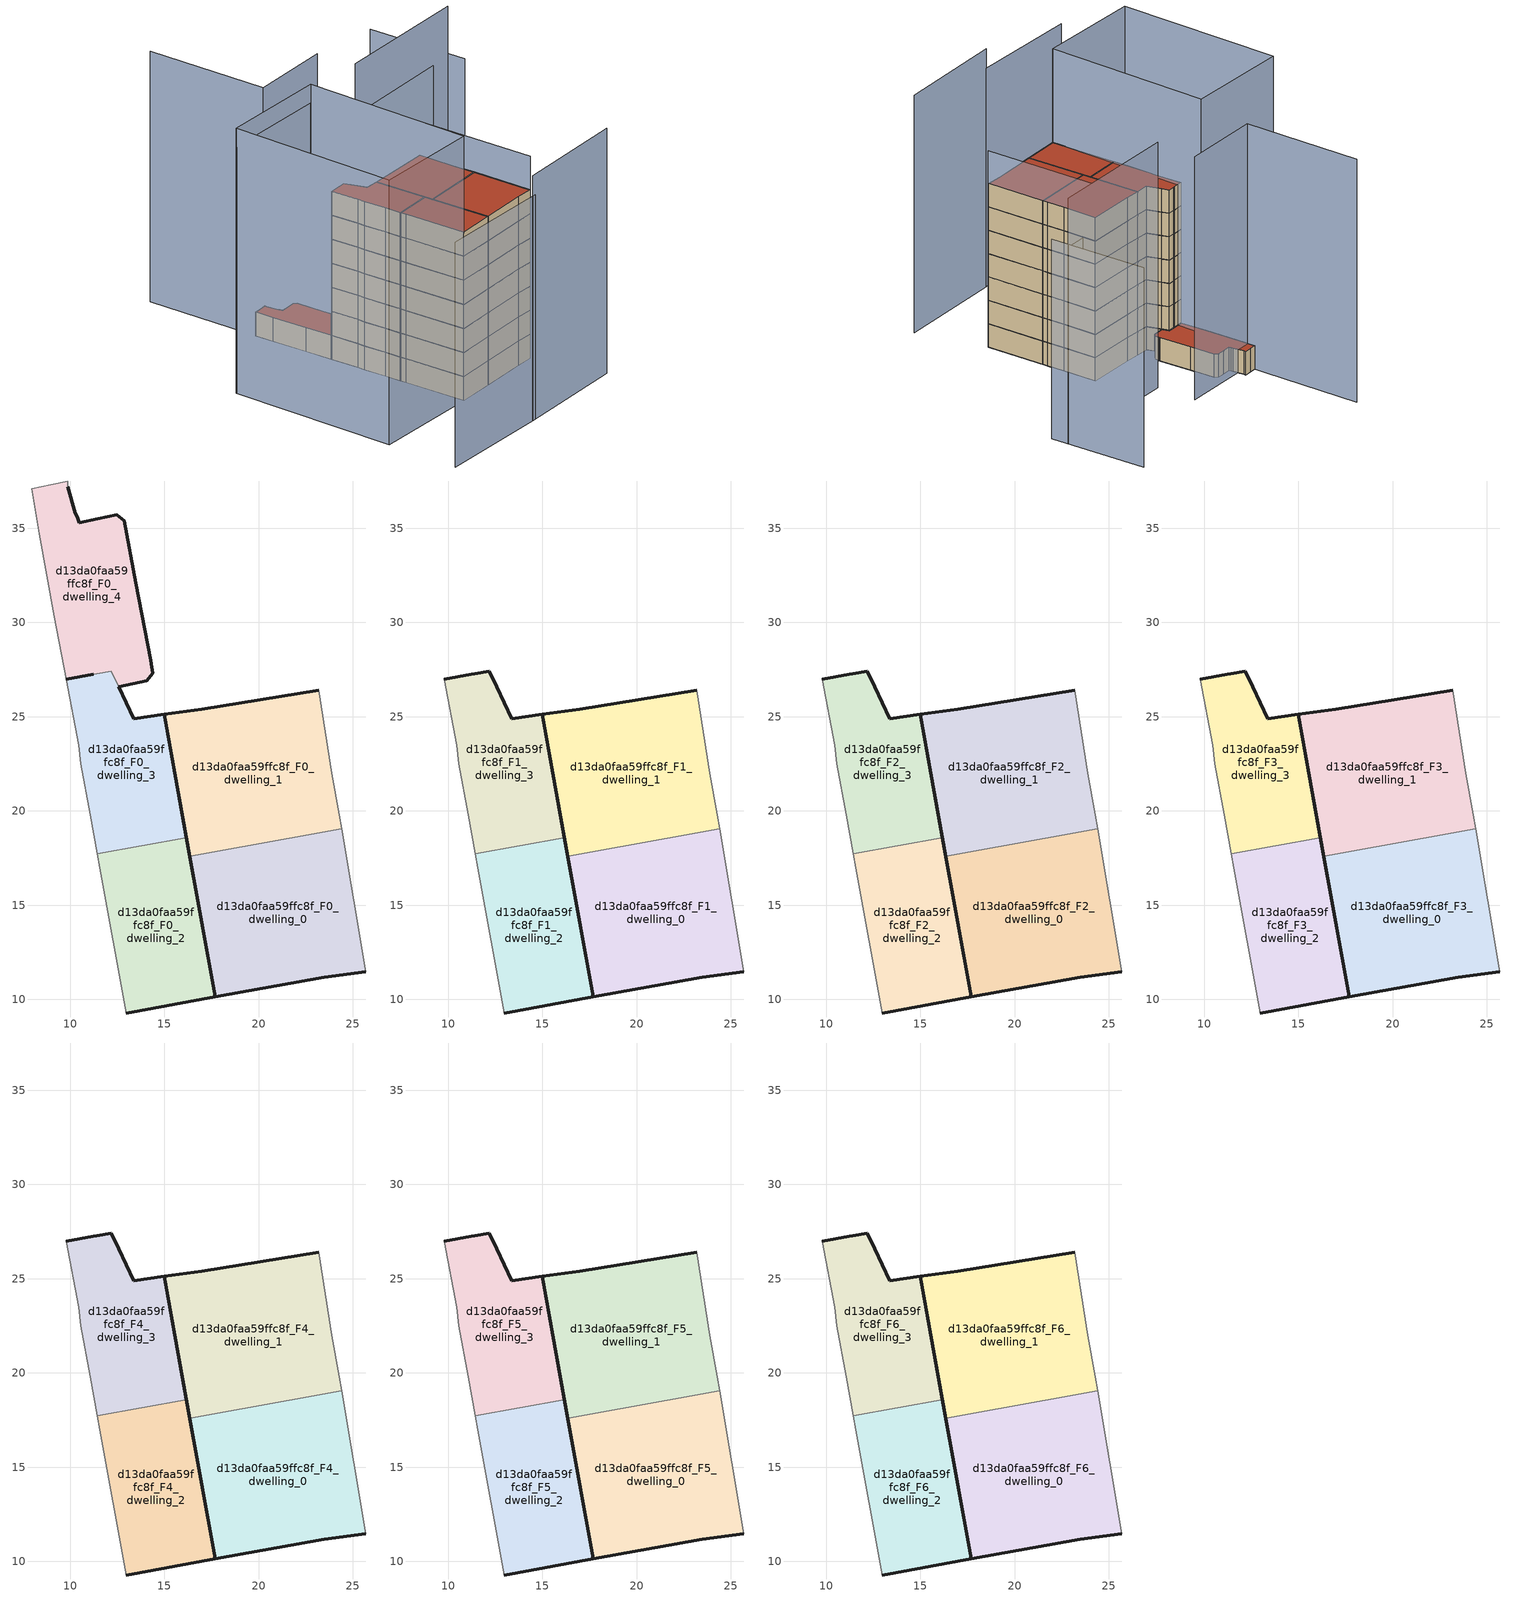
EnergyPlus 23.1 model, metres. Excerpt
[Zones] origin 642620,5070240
d13da0faa59ffc8f_F0_dwelling_0
 floor ground (EU_floor_Construction): 25.68,11.48 24.41,19.05 16.35,17.6 17.69,10.13 23.48,11.18 z0
 wall outside (EU_wall_Construction): 25.68,11.48 23.48,11.18 17.69,10.13 16.35,17.6 z0:3
 wall adiabatic (EU_wall_Construction): 24.41,19.05 25.68,11.48 z0:3
 wall to d13da0faa59ffc8f_F0_dwelling_1 (EU_wall_Construction): 16.35,17.6 24.41,19.05 z0:3
d13da0faa59ffc8f_F0_dwelling_1
 floor ground (EU_floor_Construction): 24.41,19.05 24.28,19.79 23.88,21.99 23.18,26.39 16.98,25.39 14.99,25.12 16.35,17.6 z0
 wall outside (EU_wall_Construction): 16.35,17.6 14.99,25.12 16.98,25.39 23.18,26.39 z0:3
 wall adiabatic (EU_wall_Construction): 23.18,26.39 23.88,21.99 24.28,19.79 24.41,19.05 z0:3
d13da0faa59ffc8f_F0_dwelling_2
 floor ground (EU_floor_Construction): 17.69,10.13 16.17,18.58 11.44,17.73 11.57,16.99 12.97,9.28 z0
 wall outside (EU_wall_Construction): 16.17,18.58 17.69,10.13 12.97,9.28 z0:3
 wall adiabatic (EU_wall_Construction): 12.97,9.28 11.57,16.99 11.44,17.73 z0:3
 wall to d13da0faa59ffc8f_F0_dwelling_3 (EU_wall_Construction): 11.44,17.73 16.17,18.58 z0:3
d13da0faa59ffc8f_F0_dwelling_3
 floor ground (EU_floor_Construction): 16.17,18.58 14.99,25.12 13.38,24.89 12.58,26.59 12.57,26.59 12.19,27.42 11.41,27.28 11.23,27.25 11.22,27.25 9.81,26.99 10.47,23.49 10.57,22.49 11.07,19.79 11.44,17.73 z0
 wall outside (EU_wall_Construction): 12.57,26.59 12.58,26.59 13.38,24.89 14.99,25.12 16.17,18.58 / 9.81,26.99 11.22,27.25 11.23,27.25 z0:3
 wall adiabatic (EU_wall_Construction): 11.44,17.73 11.07,19.79 10.57,22.49 10.47,23.49 9.81,26.99 z0:3
 wall to d13da0faa59ffc8f_F0_dwelling_4 (EU_wall_Construction): 11.23,27.25 11.41,27.28 12.19,27.42 12.57,26.59 z0:3
d13da0faa59ffc8f_F0_dwelling_4
 floor ground (EU_floor_Construction): 14.08,26.89 14.38,27.29 14.3,27.8 14.28,27.99 13.48,32.1 12.88,35.4 12.48,35.7 11.48,35.5 10.48,35.3 10.38,35.6 10.28,35.8 9.88,37.2 9.88,37.5 8.98,37.3 7.97,37.1 8.38,34.7 9.17,30.3 9.81,26.99 11.23,27.25 11.41,27.28 12.19,27.42 12.57,26.59 z0
 wall outside (EU_wall_Construction): 11.23,27.25 9.81,26.99 / 9.88,37.2 10.28,35.8 10.38,35.6 10.48,35.3 11.48,35.5 12.48,35.7 12.88,35.4 13.48,32.1 14.28,27.99 14.3,27.8 14.38,27.29 14.08,26.89 12.57,26.59 z0:3
 wall adiabatic (EU_wall_Construction): 9.81,26.99 9.17,30.3 8.38,34.7 7.97,37.1 8.98,37.3 9.88,37.5 9.88,37.2 z0:3
 roof outside (EU_roof_Construction): 12.88,35.4 13.48,32.1 14.28,27.99 14.3,27.8 14.38,27.29 14.08,26.89 12.57,26.59 12.19,27.42 11.41,27.28 11.23,27.25 9.81,26.99 9.17,30.3 8.38,34.7 7.97,37.1 8.98,37.3 9.88,37.5 9.88,37.2 10.28,35.8 10.38,35.6 10.48,35.3 11.48,35.5 12.48,35.7 z3
d13da0faa59ffc8f_F1_dwelling_0
 floor to d13da0faa59ffc8f_F0_dwelling_0 (EU_floor_Construction): 25.68,11.48 24.41,19.05 16.35,17.6 17.69,10.13 23.48,11.18 z3
 wall outside (EU_wall_Construction): 25.68,11.48 23.48,11.18 17.69,10.13 16.35,17.6 z3:6
 wall adiabatic (EU_wall_Construction): 24.41,19.05 25.68,11.48 z3:6
 wall to d13da0faa59ffc8f_F1_dwelling_1 (EU_wall_Construction): 16.35,17.6 24.41,19.05 z3:6
d13da0faa59ffc8f_F1_dwelling_1
 floor to d13da0faa59ffc8f_F0_dwelling_1 (EU_floor_Construction): 24.41,19.05 24.28,19.79 23.88,21.99 23.18,26.39 16.98,25.39 14.99,25.12 16.35,17.6 z3
 wall outside (EU_wall_Construction): 16.35,17.6 14.99,25.12 16.98,25.39 23.18,26.39 z3:6
 wall adiabatic (EU_wall_Construction): 23.18,26.39 23.88,21.99 24.28,19.79 24.41,19.05 z3:6
d13da0faa59ffc8f_F1_dwelling_2
 floor to d13da0faa59ffc8f_F0_dwelling_2 (EU_floor_Construction): 17.69,10.13 16.17,18.58 11.44,17.73 11.57,16.99 12.97,9.28 z3
 wall outside (EU_wall_Construction): 16.17,18.58 17.69,10.13 12.97,9.28 z3:6
 wall adiabatic (EU_wall_Construction): 12.97,9.28 11.57,16.99 11.44,17.73 z3:6
 wall to d13da0faa59ffc8f_F1_dwelling_3 (EU_wall_Construction): 11.44,17.73 16.17,18.58 z3:6
d13da0faa59ffc8f_F1_dwelling_3
 floor to d13da0faa59ffc8f_F0_dwelling_3 (EU_floor_Construction): 16.17,18.58 14.99,25.12 13.38,24.89 12.58,26.59 12.57,26.59 12.19,27.42 11.41,27.28 11.23,27.25 11.22,27.25 9.8,26.99 10.47,23.49 10.57,22.49 11.07,19.79 11.44,17.73 z3
 wall outside (EU_wall_Construction): 9.81,26.99 11.22,27.25 11.23,27.25 11.41,27.28 12.19,27.42 12.57,26.59 12.58,26.59 13.38,24.89 14.99,25.12 16.17,18.58 z3:6
 wall adiabatic (EU_wall_Construction): 11.44,17.73 11.07,19.79 10.57,22.49 10.47,23.49 9.81,26.99 z3:6
d13da0faa59ffc8f_F2_dwelling_0
 floor to d13da0faa59ffc8f_F1_dwelling_0 (EU_floor_Construction): 25.68,11.48 24.41,19.05 16.35,17.6 17.69,10.13 23.48,11.18 z6
 wall outside (EU_wall_Construction): 25.68,11.48 23.48,11.18 17.69,10.13 16.35,17.6 z6:9
 wall adiabatic (EU_wall_Construction): 24.41,19.05 25.68,11.48 z6:9
 wall to d13da0faa59ffc8f_F2_dwelling_1 (EU_wall_Construction): 16.35,17.6 24.41,19.05 z6:9
d13da0faa59ffc8f_F2_dwelling_1
 floor to d13da0faa59ffc8f_F1_dwelling_1 (EU_floor_Construction): 24.41,19.05 24.28,19.79 23.88,21.99 23.18,26.39 16.98,25.39 14.99,25.12 16.35,17.6 z6
 wall outside (EU_wall_Construction): 16.35,17.6 14.99,25.12 16.98,25.39 23.18,26.39 z6:9
 wall adiabatic (EU_wall_Construction): 23.18,26.39 23.88,21.99 24.28,19.79 24.41,19.05 z6:9
d13da0faa59ffc8f_F2_dwelling_2
 floor to d13da0faa59ffc8f_F1_dwelling_2 (EU_floor_Construction): 17.69,10.13 16.17,18.58 11.44,17.73 11.57,16.99 12.97,9.28 z6
 wall outside (EU_wall_Construction): 16.17,18.58 17.69,10.13 12.97,9.28 z6:9
 wall adiabatic (EU_wall_Construction): 12.97,9.28 11.57,16.99 11.44,17.73 z6:9
 wall to d13da0faa59ffc8f_F2_dwelling_3 (EU_wall_Construction): 11.44,17.73 16.17,18.58 z6:9
d13da0faa59ffc8f_F2_dwelling_3
 floor to d13da0faa59ffc8f_F1_dwelling_3 (EU_floor_Construction): 16.17,18.58 14.99,25.12 13.38,24.89 12.58,26.59 12.57,26.59 12.19,27.42 11.41,27.28 11.23,27.25 11.22,27.25 9.8,26.99 10.47,23.49 10.57,22.49 11.07,19.79 11.44,17.73 z6
 wall outside (EU_wall_Construction): 9.81,26.99 11.22,27.25 11.23,27.25 11.41,27.28 12.19,27.42 12.57,26.59 12.58,26.59 13.38,24.89 14.99,25.12 16.17,18.58 z6:9
 wall adiabatic (EU_wall_Construction): 11.44,17.73 11.07,19.79 10.57,22.49 10.47,23.49 9.81,26.99 z6:9
d13da0faa59ffc8f_F3_dwelling_0
 floor to d13da0faa59ffc8f_F2_dwelling_0 (EU_floor_Construction): 25.68,11.48 24.41,19.05 16.35,17.6 17.69,10.13 23.48,11.18 z9
 wall outside (EU_wall_Construction): 25.68,11.48 23.48,11.18 17.69,10.13 16.35,17.6 z9:12
 wall adiabatic (EU_wall_Construction): 24.41,19.05 25.68,11.48 z9:12
 wall to d13da0faa59ffc8f_F3_dwelling_1 (EU_wall_Construction): 16.35,17.6 24.41,19.05 z9:12
d13da0faa59ffc8f_F3_dwelling_1
 floor to d13da0faa59ffc8f_F2_dwelling_1 (EU_floor_Construction): 24.41,19.05 24.28,19.79 23.88,21.99 23.18,26.39 16.98,25.39 14.99,25.12 16.35,17.6 z9
 wall outside (EU_wall_Construction): 16.35,17.6 14.99,25.12 16.98,25.39 23.18,26.39 z9:12
 wall adiabatic (EU_wall_Construction): 23.18,26.39 23.88,21.99 24.28,19.79 24.41,19.05 z9:12
d13da0faa59ffc8f_F3_dwelling_2
 floor to d13da0faa59ffc8f_F2_dwelling_2 (EU_floor_Construction): 17.69,10.13 16.17,18.58 11.44,17.73 11.57,16.99 12.97,9.28 z9
 wall outside (EU_wall_Construction): 16.17,18.58 17.69,10.13 12.97,9.28 z9:12
 wall adiabatic (EU_wall_Construction): 12.97,9.28 11.57,16.99 11.44,17.73 z9:12
 wall to d13da0faa59ffc8f_F3_dwelling_3 (EU_wall_Construction): 11.44,17.73 16.17,18.58 z9:12
d13da0faa59ffc8f_F3_dwelling_3
 floor to d13da0faa59ffc8f_F2_dwelling_3 (EU_floor_Construction): 16.17,18.58 14.99,25.12 13.38,24.89 12.58,26.59 12.57,26.59 12.19,27.42 11.41,27.28 11.23,27.25 11.22,27.25 9.8,26.99 10.47,23.49 10.57,22.49 11.07,19.79 11.44,17.73 z9
 wall outside (EU_wall_Construction): 9.81,26.99 11.22,27.25 11.23,27.25 11.41,27.28 12.19,27.42 12.57,26.59 12.58,26.59 13.38,24.89 14.99,25.12 16.17,18.58 z9:12
 wall adiabatic (EU_wall_Construction): 11.44,17.73 11.07,19.79 10.57,22.49 10.47,23.49 9.81,26.99 z9:12
d13da0faa59ffc8f_F4_dwelling_0
 floor to d13da0faa59ffc8f_F3_dwelling_0 (EU_floor_Construction): 25.68,11.48 24.41,19.05 16.35,17.6 17.69,10.13 23.48,11.18 z12
 wall outside (EU_wall_Construction): 25.68,11.48 23.48,11.18 17.69,10.13 16.35,17.6 z12:15
 wall adiabatic (EU_wall_Construction): 24.41,19.05 25.68,11.48 z12:15
 wall to d13da0faa59ffc8f_F4_dwelling_1 (EU_wall_Construction): 16.35,17.6 24.41,19.05 z12:15
d13da0faa59ffc8f_F4_dwelling_1
 floor to d13da0faa59ffc8f_F3_dwelling_1 (EU_floor_Construction): 24.41,19.05 24.28,19.79 23.88,21.99 23.18,26.39 16.98,25.39 14.99,25.12 16.35,17.6 z12
 wall outside (EU_wall_Construction): 16.35,17.6 14.99,25.12 16.98,25.39 23.18,26.39 z12:15
 wall adiabatic (EU_wall_Construction): 23.18,26.39 23.88,21.99 24.28,19.79 24.41,19.05 z12:15
d13da0faa59ffc8f_F4_dwelling_2
 floor to d13da0faa59ffc8f_F3_dwelling_2 (EU_floor_Construction): 17.69,10.13 16.17,18.58 11.44,17.73 11.57,16.99 12.97,9.28 z12
 wall outside (EU_wall_Construction): 16.17,18.58 17.69,10.13 12.97,9.28 z12:15
 wall adiabatic (EU_wall_Construction): 12.97,9.28 11.57,16.99 11.44,17.73 z12:15
 wall to d13da0faa59ffc8f_F4_dwelling_3 (EU_wall_Construction): 11.44,17.73 16.17,18.58 z12:15
d13da0faa59ffc8f_F4_dwelling_3
 floor to d13da0faa59ffc8f_F3_dwelling_3 (EU_floor_Construction): 16.17,18.58 14.99,25.12 13.38,24.89 12.58,26.59 12.57,26.59 12.19,27.42 11.41,27.28 11.23,27.25 11.22,27.25 9.8,26.99 10.47,23.49 10.57,22.49 11.07,19.79 11.44,17.73 z12
 wall outside (EU_wall_Construction): 9.81,26.99 11.22,27.25 11.23,27.25 11.41,27.28 12.19,27.42 12.57,26.59 12.58,26.59 13.38,24.89 14.99,25.12 16.17,18.58 z12:15
 wall adiabatic (EU_wall_Construction): 11.44,17.73 11.07,19.79 10.57,22.49 10.47,23.49 9.81,26.99 z12:15
d13da0faa59ffc8f_F5_dwelling_0
 floor to d13da0faa59ffc8f_F4_dwelling_0 (EU_floor_Construction): 25.68,11.48 24.41,19.05 16.35,17.6 17.69,10.13 23.48,11.18 z15
 wall outside (EU_wall_Construction): 25.68,11.48 23.48,11.18 17.69,10.13 16.35,17.6 z15:18
 wall adiabatic (EU_wall_Construction): 24.41,19.05 25.68,11.48 z15:18
 wall to d13da0faa59ffc8f_F5_dwelling_1 (EU_wall_Construction): 16.35,17.6 24.41,19.05 z15:18
d13da0faa59ffc8f_F5_dwelling_1
 floor to d13da0faa59ffc8f_F4_dwelling_1 (EU_floor_Construction): 24.41,19.05 24.28,19.79 23.88,21.99 23.18,26.39 16.98,25.39 14.99,25.12 16.35,17.6 z15
 wall outside (EU_wall_Construction): 16.35,17.6 14.99,25.12 16.98,25.39 23.18,26.39 z15:18
 wall adiabatic (EU_wall_Construction): 23.18,26.39 23.88,21.99 24.28,19.79 24.41,19.05 z15:18
d13da0faa59ffc8f_F5_dwelling_2
 floor to d13da0faa59ffc8f_F4_dwelling_2 (EU_floor_Construction): 17.69,10.13 16.17,18.58 11.44,17.73 11.57,16.99 12.97,9.28 z15
 wall outside (EU_wall_Construction): 16.17,18.58 17.69,10.13 12.97,9.28 z15:18
 wall adiabatic (EU_wall_Construction): 12.97,9.28 11.57,16.99 11.44,17.73 z15:18
 wall to d13da0faa59ffc8f_F5_dwelling_3 (EU_wall_Construction): 11.44,17.73 16.17,18.58 z15:18
d13da0faa59ffc8f_F5_dwelling_3
 floor to d13da0faa59ffc8f_F4_dwelling_3 (EU_floor_Construction): 16.17,18.58 14.99,25.12 13.38,24.89 12.58,26.59 12.57,26.59 12.19,27.42 11.41,27.28 11.23,27.25 11.22,27.25 9.8,26.99 10.47,23.49 10.57,22.49 11.07,19.79 11.44,17.73 z15
 wall outside (EU_wall_Construction): 9.81,26.99 11.22,27.25 11.23,27.25 11.41,27.28 12.19,27.42 12.57,26.59 12.58,26.59 13.38,24.89 14.99,25.12 16.17,18.58 z15:18
 wall adiabatic (EU_wall_Construction): 11.44,17.73 11.07,19.79 10.57,22.49 10.47,23.49 9.81,26.99 z15:18
d13da0faa59ffc8f_F6_dwelling_0
 floor to d13da0faa59ffc8f_F5_dwelling_0 (EU_floor_Construction): 25.68,11.48 24.41,19.05 16.35,17.6 17.69,10.13 23.48,11.18 z18
 wall outside (EU_wall_Construction): 25.68,11.48 23.48,11.18 17.69,10.13 16.35,17.6 z18:21
 wall adiabatic (EU_wall_Construction): 24.41,19.05 25.68,11.48 z18:21
 wall to d13da0faa59ffc8f_F6_dwelling_1 (EU_wall_Construction): 16.35,17.6 24.41,19.05 z18:21
 roof outside (EU_roof_Construction): 24.41,19.05 25.68,11.48 23.48,11.18 17.69,10.13 16.35,17.6 z21
d13da0faa59ffc8f_F6_dwelling_1
 floor to d13da0faa59ffc8f_F5_dwelling_1 (EU_floor_Construction): 24.41,19.05 24.28,19.79 23.88,21.99 23.18,26.39 16.98,25.39 14.99,25.12 16.35,17.6 z18
 wall outside (EU_wall_Construction): 16.35,17.6 14.99,25.12 16.98,25.39 23.18,26.39 z18:21
 wall adiabatic (EU_wall_Construction): 23.18,26.39 23.88,21.99 24.28,19.79 24.41,19.05 z18:21
 roof outside (EU_roof_Construction): 23.18,26.39 23.88,21.99 24.28,19.79 24.41,19.05 16.35,17.6 14.99,25.12 16.98,25.39 z21
d13da0faa59ffc8f_F6_dwelling_2
 floor to d13da0faa59ffc8f_F5_dwelling_2 (EU_floor_Construction): 17.69,10.13 16.17,18.58 11.44,17.73 11.57,16.99 12.97,9.28 z18
 wall outside (EU_wall_Construction): 16.17,18.58 17.69,10.13 12.97,9.28 z18:21
 wall adiabatic (EU_wall_Construction): 12.97,9.28 11.57,16.99 11.44,17.73 z18:21
 wall to d13da0faa59ffc8f_F6_dwelling_3 (EU_wall_Construction): 11.44,17.73 16.17,18.58 z18:21
 roof outside (EU_roof_Construction): 16.17,18.58 17.69,10.13 12.97,9.28 11.57,16.99 11.44,17.73 z21
d13da0faa59ffc8f_F6_dwelling_3
 floor to d13da0faa59ffc8f_F5_dwelling_3 (EU_floor_Construction): 16.17,18.58 14.99,25.12 13.38,24.89 12.58,26.59 12.57,26.59 12.19,27.42 11.41,27.28 11.23,27.25 11.22,27.25 9.8,26.99 10.47,23.49 10.57,22.49 11.07,19.79 11.44,17.73 z18
 wall outside (EU_wall_Construction): 9.81,26.99 11.22,27.25 11.23,27.25 11.41,27.28 12.19,27.42 12.57,26.59 12.58,26.59 13.38,24.89 14.99,25.12 16.17,18.58 z18:21
 wall adiabatic (EU_wall_Construction): 11.44,17.73 11.07,19.79 10.57,22.49 10.47,23.49 9.81,26.99 z18:21
 roof outside (EU_roof_Construction): 14.99,25.12 16.17,18.58 11.44,17.73 11.07,19.79 10.57,22.49 10.47,23.49 9.81,26.99 11.22,27.25 11.23,27.25 11.41,27.28 12.19,27.42 12.57,26.59 12.58,26.59 13.38,24.89 z21
shading: 0.66,-1.64 15.33,0.44 z0:28; 14.87,0.37 29.06,2.87 z0:30.5; -0.63,7.42 -3.54,28.6 / -3.54,28.6 10.07,30.46 / 10.07,30.46 12.97,9.28 / 12.97,9.28 -0.63,7.42 z0:33; 25.68,11.48 21.99,32.97 / 21.99,32.97 36.72,35.5 z0:25.2; 9.94,30.4 -3.53,28.57 z0:30.7; 37.11,33.2 34.82,45.81 z0:25.6; 36.7,35.47 19.32,32.65 z0:31.5; 18.48,37.8 8.25,36.14 / 8.25,36.14 5.78,51.41 z0:31.2
[Building]
EU S2 Campaign: North Axis=0; Terrain=City; Solar Distribution=FullExterior
[Site:Location]
Lyon-Bron: Latitude=45.75; Longitude=5; Time Zone=1; Elevation=198
[SizingPeriod:WeatherFileDays]
AnnualSizingPeriod: Begin Month=1; Begin Day of Month=1; End Month=12; End Day of Month=31; Day of Week for Start Day=Monday; Use Weather File Daylight Saving Period=No; Use Weather File Rain and Snow Indicators=No
[MATERIAL]
EU_InternalMass_Material: Roughness=MediumRough; Thickness=0.1; Conductivity=1; Density=1800; Specific Heat=900; Thermal Absorptance=0.9; Solar Absorptance=0.7; Visible Absorptance=0.7
[MATERIAL:NOMASS] Roughness=MediumRough; Thermal Absorptance=0.9; Solar Absorptance=0.7; Visible Absorptance=0.7
Name | Thermal Resistance
EU_wall_NoMass | 0.776494
EU_roof_NoMass | 0.486893
EU_floor_NoMass | 0.421597
[CONSTRUCTION]
EU_wall_Construction: EU_wall_NoMass
EU_roof_Construction: EU_roof_NoMass
EU_floor_Construction: EU_floor_NoMass
EU_InternalMass_Construction: EU_InternalMass_Material
[ZONE] Type=1; Multiplier=1; Ceiling Height=autocalculate; Floor Area=autocalculate; Part of Total Floor Area=Yes
Name | Volume
d13da0faa59ffc8f_F0_dwelling_0 | 185.601
d13da0faa59ffc8f_F1_dwelling_0; d13da0faa59ffc8f_F2_dwelling_0; d13da0faa59ffc8f_F3_dwelling_0; d13da0faa59ffc8f_F4_dwelling_0; d13da0faa59ffc8f_F5_dwelling_0; d13da0faa59ffc8f_F6_dwelling_0 | 185.6
d13da0faa59ffc8f_F0_dwelling_1; d13da0faa59ffc8f_F1_dwelling_1; d13da0faa59ffc8f_F2_dwelling_1; d13da0faa59ffc8f_F3_dwelling_1; d13da0faa59ffc8f_F4_dwelling_1; d13da0faa59ffc8f_F5_dwelling_1; d13da0faa59ffc8f_F6_dwelling_1 | 185.589
d13da0faa59ffc8f_F0_dwelling_2 | 123.738
d13da0faa59ffc8f_F1_dwelling_2; d13da0faa59ffc8f_F2_dwelling_2; d13da0faa59ffc8f_F3_dwelling_2; d13da0faa59ffc8f_F4_dwelling_2; d13da0faa59ffc8f_F5_dwelling_2; d13da0faa59ffc8f_F6_dwelling_2 | 123.739
d13da0faa59ffc8f_F0_dwelling_3 | 118.652
d13da0faa59ffc8f_F1_dwelling_3; d13da0faa59ffc8f_F2_dwelling_3; d13da0faa59ffc8f_F3_dwelling_3; d13da0faa59ffc8f_F4_dwelling_3; d13da0faa59ffc8f_F5_dwelling_3; d13da0faa59ffc8f_F6_dwelling_3 | 118.653
d13da0faa59ffc8f_F0_dwelling_4 | 128.815
[INTERNALMASS] Construction=EU_InternalMass_Construction
Name | Zone or ZoneList | Surface Area
d13da0faa59ffc8f_F0_dwelling_0_EU_InternalMass | d13da0faa59ffc8f_F0_dwelling_0 | 61.8671
d13da0faa59ffc8f_F0_dwelling_1_EU_InternalMass | d13da0faa59ffc8f_F0_dwelling_1 | 61.8629
d13da0faa59ffc8f_F0_dwelling_2_EU_InternalMass | d13da0faa59ffc8f_F0_dwelling_2 | 41.2463
d13da0faa59ffc8f_F0_dwelling_3_EU_InternalMass | d13da0faa59ffc8f_F0_dwelling_3 | 39.5512
d13da0faa59ffc8f_F0_dwelling_4_EU_InternalMass | d13da0faa59ffc8f_F0_dwelling_4 | 42.9384
d13da0faa59ffc8f_F1_dwelling_0_EU_InternalMass | d13da0faa59ffc8f_F1_dwelling_0 | 82.4863
d13da0faa59ffc8f_F1_dwelling_1_EU_InternalMass | d13da0faa59ffc8f_F1_dwelling_1 | 82.4884
d13da0faa59ffc8f_F1_dwelling_2_EU_InternalMass | d13da0faa59ffc8f_F1_dwelling_2 | 41.2493
d13da0faa59ffc8f_F1_dwelling_3_EU_InternalMass | d13da0faa59ffc8f_F1_dwelling_3 | 41.2503
d13da0faa59ffc8f_F2_dwelling_0_EU_InternalMass | d13da0faa59ffc8f_F2_dwelling_0 | 82.4863
d13da0faa59ffc8f_F2_dwelling_1_EU_InternalMass | d13da0faa59ffc8f_F2_dwelling_1 | 82.4884
d13da0faa59ffc8f_F2_dwelling_2_EU_InternalMass | d13da0faa59ffc8f_F2_dwelling_2 | 41.2493
d13da0faa59ffc8f_F2_dwelling_3_EU_InternalMass | d13da0faa59ffc8f_F2_dwelling_3 | 41.2503
d13da0faa59ffc8f_F3_dwelling_0_EU_InternalMass | d13da0faa59ffc8f_F3_dwelling_0 | 82.4863
d13da0faa59ffc8f_F3_dwelling_1_EU_InternalMass | d13da0faa59ffc8f_F3_dwelling_1 | 82.4884
d13da0faa59ffc8f_F3_dwelling_2_EU_InternalMass | d13da0faa59ffc8f_F3_dwelling_2 | 41.2493
d13da0faa59ffc8f_F3_dwelling_3_EU_InternalMass | d13da0faa59ffc8f_F3_dwelling_3 | 41.2503
d13da0faa59ffc8f_F4_dwelling_0_EU_InternalMass | d13da0faa59ffc8f_F4_dwelling_0 | 82.4863
d13da0faa59ffc8f_F4_dwelling_1_EU_InternalMass | d13da0faa59ffc8f_F4_dwelling_1 | 82.4884
d13da0faa59ffc8f_F4_dwelling_2_EU_InternalMass | d13da0faa59ffc8f_F4_dwelling_2 | 41.2493
d13da0faa59ffc8f_F4_dwelling_3_EU_InternalMass | d13da0faa59ffc8f_F4_dwelling_3 | 41.2503
d13da0faa59ffc8f_F5_dwelling_0_EU_InternalMass | d13da0faa59ffc8f_F5_dwelling_0 | 82.4863
d13da0faa59ffc8f_F5_dwelling_1_EU_InternalMass | d13da0faa59ffc8f_F5_dwelling_1 | 82.4884
d13da0faa59ffc8f_F5_dwelling_2_EU_InternalMass | d13da0faa59ffc8f_F5_dwelling_2 | 41.2493
d13da0faa59ffc8f_F5_dwelling_3_EU_InternalMass | d13da0faa59ffc8f_F5_dwelling_3 | 41.2503
d13da0faa59ffc8f_F6_dwelling_0_EU_InternalMass | d13da0faa59ffc8f_F6_dwelling_0 | 82.4863
d13da0faa59ffc8f_F6_dwelling_1_EU_InternalMass | d13da0faa59ffc8f_F6_dwelling_1 | 82.4884
d13da0faa59ffc8f_F6_dwelling_2_EU_InternalMass | d13da0faa59ffc8f_F6_dwelling_2 | 41.2493
d13da0faa59ffc8f_F6_dwelling_3_EU_InternalMass | d13da0faa59ffc8f_F6_dwelling_3 | 41.2503
[OTHEREQUIPMENT] Fuel Type=Electricity; Design Level Calculation Method=Watts/Area; Power per Zone Floor Area=1; Fraction Latent=0; Fraction Radiant=0; Fraction Lost=0; Carbon Dioxide Generation Rate=0; EndUse Subcategory=EU_Step8_InternalGains
Name | Zone or ZoneList or Space or SpaceList | Schedule
EU_Step8_InternalGain_d13da0faa59ffc8f_F0_dwelling_0_f000 | d13da0faa59ffc8f_F0_dwelling_0 | EU_Step8_GainSchedule_d13da0faa59ffc8f_F0_dwelling_0_f000
EU_Step8_InternalGain_d13da0faa59ffc8f_F0_dwelling_1_f000 | d13da0faa59ffc8f_F0_dwelling_1 | EU_Step8_GainSchedule_d13da0faa59ffc8f_F0_dwelling_1_f000
EU_Step8_InternalGain_d13da0faa59ffc8f_F0_dwelling_2_f000 | d13da0faa59ffc8f_F0_dwelling_2 | EU_Step8_GainSchedule_d13da0faa59ffc8f_F0_dwelling_2_f000
EU_Step8_InternalGain_d13da0faa59ffc8f_F0_dwelling_3_f000 | d13da0faa59ffc8f_F0_dwelling_3 | EU_Step8_GainSchedule_d13da0faa59ffc8f_F0_dwelling_3_f000
EU_Step8_InternalGain_d13da0faa59ffc8f_F0_dwelling_4_f000 | d13da0faa59ffc8f_F0_dwelling_4 | EU_Step8_GainSchedule_d13da0faa59ffc8f_F0_dwelling_4_f000
EU_Step8_InternalGain_d13da0faa59ffc8f_F1_dwelling_0_f000 | d13da0faa59ffc8f_F1_dwelling_0 | EU_Step8_GainSchedule_d13da0faa59ffc8f_F1_dwelling_0_f000
EU_Step8_InternalGain_d13da0faa59ffc8f_F1_dwelling_1_f000 | d13da0faa59ffc8f_F1_dwelling_1 | EU_Step8_GainSchedule_d13da0faa59ffc8f_F1_dwelling_1_f000
EU_Step8_InternalGain_d13da0faa59ffc8f_F1_dwelling_2_f000 | d13da0faa59ffc8f_F1_dwelling_2 | EU_Step8_GainSchedule_d13da0faa59ffc8f_F1_dwelling_2_f000
EU_Step8_InternalGain_d13da0faa59ffc8f_F1_dwelling_3_f000 | d13da0faa59ffc8f_F1_dwelling_3 | EU_Step8_GainSchedule_d13da0faa59ffc8f_F1_dwelling_3_f000
EU_Step8_InternalGain_d13da0faa59ffc8f_F2_dwelling_0_f000 | d13da0faa59ffc8f_F2_dwelling_0 | EU_Step8_GainSchedule_d13da0faa59ffc8f_F2_dwelling_0_f000
EU_Step8_InternalGain_d13da0faa59ffc8f_F2_dwelling_1_f000 | d13da0faa59ffc8f_F2_dwelling_1 | EU_Step8_GainSchedule_d13da0faa59ffc8f_F2_dwelling_1_f000
EU_Step8_InternalGain_d13da0faa59ffc8f_F2_dwelling_2_f000 | d13da0faa59ffc8f_F2_dwelling_2 | EU_Step8_GainSchedule_d13da0faa59ffc8f_F2_dwelling_2_f000
EU_Step8_InternalGain_d13da0faa59ffc8f_F2_dwelling_3_f000 | d13da0faa59ffc8f_F2_dwelling_3 | EU_Step8_GainSchedule_d13da0faa59ffc8f_F2_dwelling_3_f000
EU_Step8_InternalGain_d13da0faa59ffc8f_F3_dwelling_0_f000 | d13da0faa59ffc8f_F3_dwelling_0 | EU_Step8_GainSchedule_d13da0faa59ffc8f_F3_dwelling_0_f000
EU_Step8_InternalGain_d13da0faa59ffc8f_F3_dwelling_1_f000 | d13da0faa59ffc8f_F3_dwelling_1 | EU_Step8_GainSchedule_d13da0faa59ffc8f_F3_dwelling_1_f000
EU_Step8_InternalGain_d13da0faa59ffc8f_F3_dwelling_2_f000 | d13da0faa59ffc8f_F3_dwelling_2 | EU_Step8_GainSchedule_d13da0faa59ffc8f_F3_dwelling_2_f000
EU_Step8_InternalGain_d13da0faa59ffc8f_F3_dwelling_3_f000 | d13da0faa59ffc8f_F3_dwelling_3 | EU_Step8_GainSchedule_d13da0faa59ffc8f_F3_dwelling_3_f000
EU_Step8_InternalGain_d13da0faa59ffc8f_F4_dwelling_0_f000 | d13da0faa59ffc8f_F4_dwelling_0 | EU_Step8_GainSchedule_d13da0faa59ffc8f_F4_dwelling_0_f000
EU_Step8_InternalGain_d13da0faa59ffc8f_F4_dwelling_1_f000 | d13da0faa59ffc8f_F4_dwelling_1 | EU_Step8_GainSchedule_d13da0faa59ffc8f_F4_dwelling_1_f000
EU_Step8_InternalGain_d13da0faa59ffc8f_F4_dwelling_2_f000 | d13da0faa59ffc8f_F4_dwelling_2 | EU_Step8_GainSchedule_d13da0faa59ffc8f_F4_dwelling_2_f000
EU_Step8_InternalGain_d13da0faa59ffc8f_F4_dwelling_3_f000 | d13da0faa59ffc8f_F4_dwelling_3 | EU_Step8_GainSchedule_d13da0faa59ffc8f_F4_dwelling_3_f000
EU_Step8_InternalGain_d13da0faa59ffc8f_F5_dwelling_0_f000 | d13da0faa59ffc8f_F5_dwelling_0 | EU_Step8_GainSchedule_d13da0faa59ffc8f_F5_dwelling_0_f000
EU_Step8_InternalGain_d13da0faa59ffc8f_F5_dwelling_1_f000 | d13da0faa59ffc8f_F5_dwelling_1 | EU_Step8_GainSchedule_d13da0faa59ffc8f_F5_dwelling_1_f000
EU_Step8_InternalGain_d13da0faa59ffc8f_F5_dwelling_2_f000 | d13da0faa59ffc8f_F5_dwelling_2 | EU_Step8_GainSchedule_d13da0faa59ffc8f_F5_dwelling_2_f000
EU_Step8_InternalGain_d13da0faa59ffc8f_F5_dwelling_3_f000 | d13da0faa59ffc8f_F5_dwelling_3 | EU_Step8_GainSchedule_d13da0faa59ffc8f_F5_dwelling_3_f000
EU_Step8_InternalGain_d13da0faa59ffc8f_F6_dwelling_0_f000 | d13da0faa59ffc8f_F6_dwelling_0 | EU_Step8_GainSchedule_d13da0faa59ffc8f_F6_dwelling_0_f000
EU_Step8_InternalGain_d13da0faa59ffc8f_F6_dwelling_1_f000 | d13da0faa59ffc8f_F6_dwelling_1 | EU_Step8_GainSchedule_d13da0faa59ffc8f_F6_dwelling_1_f000
EU_Step8_InternalGain_d13da0faa59ffc8f_F6_dwelling_2_f000 | d13da0faa59ffc8f_F6_dwelling_2 | EU_Step8_GainSchedule_d13da0faa59ffc8f_F6_dwelling_2_f000
EU_Step8_InternalGain_d13da0faa59ffc8f_F6_dwelling_3_f000 | d13da0faa59ffc8f_F6_dwelling_3 | EU_Step8_GainSchedule_d13da0faa59ffc8f_F6_dwelling_3_f000
[ZONEVENTILATION:DESIGNFLOWRATE] Schedule=EU_AlwaysOn; Design Flow Rate Calculation Method=AirChanges/Hour; Air Changes per Hour=0.693814; Ventilation Type=Natural; Fan Pressure Rise=0; Fan Total Efficiency=1; Constant Term Coefficient=1; Temperature Term Coefficient=0; Velocity Term Coefficient=0; Velocity Squared Term Coefficient=0; Minimum Indoor Temperature=-100; Maximum Indoor Temperature=100; Delta Temperature=-100; Minimum Outdoor Temperature=-100; Maximum Outdoor Temperature=100; Maximum Wind Speed=40
Name | Zone or ZoneList or Space or SpaceList
EU_ConstantAir_d13da0faa59ffc8f_F0_dwelling_0 | d13da0faa59ffc8f_F0_dwelling_0
EU_ConstantAir_d13da0faa59ffc8f_F0_dwelling_1 | d13da0faa59ffc8f_F0_dwelling_1
EU_ConstantAir_d13da0faa59ffc8f_F0_dwelling_2 | d13da0faa59ffc8f_F0_dwelling_2
EU_ConstantAir_d13da0faa59ffc8f_F0_dwelling_3 | d13da0faa59ffc8f_F0_dwelling_3
EU_ConstantAir_d13da0faa59ffc8f_F0_dwelling_4 | d13da0faa59ffc8f_F0_dwelling_4
EU_ConstantAir_d13da0faa59ffc8f_F1_dwelling_0 | d13da0faa59ffc8f_F1_dwelling_0
EU_ConstantAir_d13da0faa59ffc8f_F1_dwelling_1 | d13da0faa59ffc8f_F1_dwelling_1
EU_ConstantAir_d13da0faa59ffc8f_F1_dwelling_2 | d13da0faa59ffc8f_F1_dwelling_2
EU_ConstantAir_d13da0faa59ffc8f_F1_dwelling_3 | d13da0faa59ffc8f_F1_dwelling_3
EU_ConstantAir_d13da0faa59ffc8f_F2_dwelling_0 | d13da0faa59ffc8f_F2_dwelling_0
EU_ConstantAir_d13da0faa59ffc8f_F2_dwelling_1 | d13da0faa59ffc8f_F2_dwelling_1
EU_ConstantAir_d13da0faa59ffc8f_F2_dwelling_2 | d13da0faa59ffc8f_F2_dwelling_2
EU_ConstantAir_d13da0faa59ffc8f_F2_dwelling_3 | d13da0faa59ffc8f_F2_dwelling_3
EU_ConstantAir_d13da0faa59ffc8f_F3_dwelling_0 | d13da0faa59ffc8f_F3_dwelling_0
EU_ConstantAir_d13da0faa59ffc8f_F3_dwelling_1 | d13da0faa59ffc8f_F3_dwelling_1
EU_ConstantAir_d13da0faa59ffc8f_F3_dwelling_2 | d13da0faa59ffc8f_F3_dwelling_2
EU_ConstantAir_d13da0faa59ffc8f_F3_dwelling_3 | d13da0faa59ffc8f_F3_dwelling_3
EU_ConstantAir_d13da0faa59ffc8f_F4_dwelling_0 | d13da0faa59ffc8f_F4_dwelling_0
EU_ConstantAir_d13da0faa59ffc8f_F4_dwelling_1 | d13da0faa59ffc8f_F4_dwelling_1
EU_ConstantAir_d13da0faa59ffc8f_F4_dwelling_2 | d13da0faa59ffc8f_F4_dwelling_2
EU_ConstantAir_d13da0faa59ffc8f_F4_dwelling_3 | d13da0faa59ffc8f_F4_dwelling_3
EU_ConstantAir_d13da0faa59ffc8f_F5_dwelling_0 | d13da0faa59ffc8f_F5_dwelling_0
EU_ConstantAir_d13da0faa59ffc8f_F5_dwelling_1 | d13da0faa59ffc8f_F5_dwelling_1
EU_ConstantAir_d13da0faa59ffc8f_F5_dwelling_2 | d13da0faa59ffc8f_F5_dwelling_2
EU_ConstantAir_d13da0faa59ffc8f_F5_dwelling_3 | d13da0faa59ffc8f_F5_dwelling_3
EU_ConstantAir_d13da0faa59ffc8f_F6_dwelling_0 | d13da0faa59ffc8f_F6_dwelling_0
EU_ConstantAir_d13da0faa59ffc8f_F6_dwelling_1 | d13da0faa59ffc8f_F6_dwelling_1
EU_ConstantAir_d13da0faa59ffc8f_F6_dwelling_2 | d13da0faa59ffc8f_F6_dwelling_2
EU_ConstantAir_d13da0faa59ffc8f_F6_dwelling_3 | d13da0faa59ffc8f_F6_dwelling_3
[HVACTEMPLATE:THERMOSTAT] Constant Heating Setpoint=20; Constant Cooling Setpoint=50
EU_HeatOnly_d13da0faa59ffc8f_F0_dwelling_0; EU_HeatOnly_d13da0faa59ffc8f_F0_dwelling_1; EU_HeatOnly_d13da0faa59ffc8f_F0_dwelling_2; EU_HeatOnly_d13da0faa59ffc8f_F0_dwelling_3; EU_HeatOnly_d13da0faa59ffc8f_F0_dwelling_4; EU_HeatOnly_d13da0faa59ffc8f_F1_dwelling_0; EU_HeatOnly_d13da0faa59ffc8f_F1_dwelling_1; EU_HeatOnly_d13da0faa59ffc8f_F1_dwelling_2; EU_HeatOnly_d13da0faa59ffc8f_F1_dwelling_3; EU_HeatOnly_d13da0faa59ffc8f_F2_dwelling_0; EU_HeatOnly_d13da0faa59ffc8f_F2_dwelling_1; EU_HeatOnly_d13da0faa59ffc8f_F2_dwelling_2; EU_HeatOnly_d13da0faa59ffc8f_F2_dwelling_3; EU_HeatOnly_d13da0faa59ffc8f_F3_dwelling_0; EU_HeatOnly_d13da0faa59ffc8f_F3_dwelling_1; EU_HeatOnly_d13da0faa59ffc8f_F3_dwelling_2; EU_HeatOnly_d13da0faa59ffc8f_F3_dwelling_3; EU_HeatOnly_d13da0faa59ffc8f_F4_dwelling_0; EU_HeatOnly_d13da0faa59ffc8f_F4_dwelling_1; EU_HeatOnly_d13da0faa59ffc8f_F4_dwelling_2; EU_HeatOnly_d13da0faa59ffc8f_F4_dwelling_3; EU_HeatOnly_d13da0faa59ffc8f_F5_dwelling_0; EU_HeatOnly_d13da0faa59ffc8f_F5_dwelling_1; EU_HeatOnly_d13da0faa59ffc8f_F5_dwelling_2; EU_HeatOnly_d13da0faa59ffc8f_F5_dwelling_3; EU_HeatOnly_d13da0faa59ffc8f_F6_dwelling_0; EU_HeatOnly_d13da0faa59ffc8f_F6_dwelling_1; EU_HeatOnly_d13da0faa59ffc8f_F6_dwelling_2; EU_HeatOnly_d13da0faa59ffc8f_F6_dwelling_3
[HVACTEMPLATE:ZONE:IDEALLOADSAIRSYSTEM] System Availability Schedule=EU_AlwaysOn; Maximum Heating Supply Air Temperature=50; Minimum Cooling Supply Air Temperature=13; Maximum Heating Supply Air Humidity Ratio=0.0156; Minimum Cooling Supply Air Humidity Ratio=0.0077; Heating Limit=NoLimit; Cooling Limit=NoLimit; Heating Availability Schedule=EU_AlwaysOn; Cooling Availability Schedule=EU_CoolingOff; Dehumidification Control Type=ConstantSensibleHeatRatio; Cooling Sensible Heat Ratio=0.7; Dehumidification Setpoint=60; Humidification Control Type=None; Humidification Setpoint=30; Outdoor Air Method=None; Outdoor Air Flow Rate per Person=0.00944; Outdoor Air Flow Rate per Zone Floor Area=0; Outdoor Air Flow Rate per Zone=0; Demand Controlled Ventilation Type=None; Outdoor Air Economizer Type=NoEconomizer; Heat Recovery Type=None; Sensible Heat Recovery Effectiveness=0.7; Latent Heat Recovery Effectiveness=0.65
Name | Template Thermostat
d13da0faa59ffc8f_F0_dwelling_0 | EU_HeatOnly_d13da0faa59ffc8f_F0_dwelling_0
d13da0faa59ffc8f_F0_dwelling_1 | EU_HeatOnly_d13da0faa59ffc8f_F0_dwelling_1
d13da0faa59ffc8f_F0_dwelling_2 | EU_HeatOnly_d13da0faa59ffc8f_F0_dwelling_2
d13da0faa59ffc8f_F0_dwelling_3 | EU_HeatOnly_d13da0faa59ffc8f_F0_dwelling_3
d13da0faa59ffc8f_F0_dwelling_4 | EU_HeatOnly_d13da0faa59ffc8f_F0_dwelling_4
d13da0faa59ffc8f_F1_dwelling_0 | EU_HeatOnly_d13da0faa59ffc8f_F1_dwelling_0
d13da0faa59ffc8f_F1_dwelling_1 | EU_HeatOnly_d13da0faa59ffc8f_F1_dwelling_1
d13da0faa59ffc8f_F1_dwelling_2 | EU_HeatOnly_d13da0faa59ffc8f_F1_dwelling_2
d13da0faa59ffc8f_F1_dwelling_3 | EU_HeatOnly_d13da0faa59ffc8f_F1_dwelling_3
d13da0faa59ffc8f_F2_dwelling_0 | EU_HeatOnly_d13da0faa59ffc8f_F2_dwelling_0
d13da0faa59ffc8f_F2_dwelling_1 | EU_HeatOnly_d13da0faa59ffc8f_F2_dwelling_1
d13da0faa59ffc8f_F2_dwelling_2 | EU_HeatOnly_d13da0faa59ffc8f_F2_dwelling_2
d13da0faa59ffc8f_F2_dwelling_3 | EU_HeatOnly_d13da0faa59ffc8f_F2_dwelling_3
d13da0faa59ffc8f_F3_dwelling_0 | EU_HeatOnly_d13da0faa59ffc8f_F3_dwelling_0
d13da0faa59ffc8f_F3_dwelling_1 | EU_HeatOnly_d13da0faa59ffc8f_F3_dwelling_1
d13da0faa59ffc8f_F3_dwelling_2 | EU_HeatOnly_d13da0faa59ffc8f_F3_dwelling_2
d13da0faa59ffc8f_F3_dwelling_3 | EU_HeatOnly_d13da0faa59ffc8f_F3_dwelling_3
d13da0faa59ffc8f_F4_dwelling_0 | EU_HeatOnly_d13da0faa59ffc8f_F4_dwelling_0
d13da0faa59ffc8f_F4_dwelling_1 | EU_HeatOnly_d13da0faa59ffc8f_F4_dwelling_1
d13da0faa59ffc8f_F4_dwelling_2 | EU_HeatOnly_d13da0faa59ffc8f_F4_dwelling_2
d13da0faa59ffc8f_F4_dwelling_3 | EU_HeatOnly_d13da0faa59ffc8f_F4_dwelling_3
d13da0faa59ffc8f_F5_dwelling_0 | EU_HeatOnly_d13da0faa59ffc8f_F5_dwelling_0
d13da0faa59ffc8f_F5_dwelling_1 | EU_HeatOnly_d13da0faa59ffc8f_F5_dwelling_1
d13da0faa59ffc8f_F5_dwelling_2 | EU_HeatOnly_d13da0faa59ffc8f_F5_dwelling_2
d13da0faa59ffc8f_F5_dwelling_3 | EU_HeatOnly_d13da0faa59ffc8f_F5_dwelling_3
d13da0faa59ffc8f_F6_dwelling_0 | EU_HeatOnly_d13da0faa59ffc8f_F6_dwelling_0
d13da0faa59ffc8f_F6_dwelling_1 | EU_HeatOnly_d13da0faa59ffc8f_F6_dwelling_1
d13da0faa59ffc8f_F6_dwelling_2 | EU_HeatOnly_d13da0faa59ffc8f_F6_dwelling_2
d13da0faa59ffc8f_F6_dwelling_3 | EU_HeatOnly_d13da0faa59ffc8f_F6_dwelling_3
[SIZING:ZONE] Zone Cooling Design Supply Air Temperature Input Method=SupplyAirTemperature; Zone Cooling Design Supply Air Temperature=13; Zone Heating Design Supply Air Temperature Input Method=SupplyAirTemperature; Zone Heating Design Supply Air Temperature=50; Zone Cooling Design Supply Air Humidity Ratio=0.008; Zone Heating Design Supply Air Humidity Ratio=0.008; Cooling Design Air Flow Method=DesignDay; Cooling Design Air Flow Rate=0; Cooling Minimum Air Flow per Zone Floor Area=0.000762; Cooling Minimum Air Flow=0; Cooling Minimum Air Flow Fraction=0.2; Heating Design Air Flow Method=DesignDay; Heating Design Air Flow Rate=0; Heating Maximum Air Flow per Zone Floor Area=0.002032; Heating Maximum Air Flow=0.141576; Heating Maximum Air Flow Fraction=0.3; Account for Dedicated Outdoor Air System=No; Dedicated Outdoor Air System Control Strategy=NeutralSupplyAir; Dedicated Outdoor Air Low Setpoint Temperature for Design=autosize; Dedicated Outdoor Air High Setpoint Temperature for Design=autosize; Zone Load Sizing Method=Sensible Load Only No Latent Load; Zone Latent Cooling Design Supply Air Humidity Ratio Input Method=HumidityRatioDifference; Zone Cooling Design Supply Air Humidity Ratio Difference=0.005; Zone Latent Heating Design Supply Air Humidity Ratio Input Method=HumidityRatioDifference; Zone Humidification Design Supply Air Humidity Ratio Difference=0.005
d13da0faa59ffc8f_F0_dwelling_0; d13da0faa59ffc8f_F0_dwelling_1; d13da0faa59ffc8f_F0_dwelling_2; d13da0faa59ffc8f_F0_dwelling_3; d13da0faa59ffc8f_F0_dwelling_4; d13da0faa59ffc8f_F1_dwelling_0; d13da0faa59ffc8f_F1_dwelling_1; d13da0faa59ffc8f_F1_dwelling_2; d13da0faa59ffc8f_F1_dwelling_3; d13da0faa59ffc8f_F2_dwelling_0; d13da0faa59ffc8f_F2_dwelling_1; d13da0faa59ffc8f_F2_dwelling_2; d13da0faa59ffc8f_F2_dwelling_3; d13da0faa59ffc8f_F3_dwelling_0; d13da0faa59ffc8f_F3_dwelling_1; d13da0faa59ffc8f_F3_dwelling_2; d13da0faa59ffc8f_F3_dwelling_3; d13da0faa59ffc8f_F4_dwelling_0; d13da0faa59ffc8f_F4_dwelling_1; d13da0faa59ffc8f_F4_dwelling_2; d13da0faa59ffc8f_F4_dwelling_3; d13da0faa59ffc8f_F5_dwelling_0; d13da0faa59ffc8f_F5_dwelling_1; d13da0faa59ffc8f_F5_dwelling_2; d13da0faa59ffc8f_F5_dwelling_3; d13da0faa59ffc8f_F6_dwelling_0; d13da0faa59ffc8f_F6_dwelling_1; d13da0faa59ffc8f_F6_dwelling_2; d13da0faa59ffc8f_F6_dwelling_3
[SCHEDULE:CONSTANT]
Name | Hourly Value
EU_AlwaysOn | 1
EU_CoolingOff | 0
[SCHEDULE:FILE] Column Number=1; Rows to Skip at Top=0; Number of Hours of Data=8760; Column Separator=Comma; Interpolate to Timestep=No; Minutes per Item=60; Adjust Schedule for Daylight Savings=Yes
Name | File
EU_Step8_GainSchedule_d13da0faa59ffc8f_F0_dwelling_0_f000 | ../../schedules/d13da0faa59ffc8f/d13da0faa59ffc8f_F0_dwelling_0_f000_gain.csv
EU_Step8_GainSchedule_d13da0faa59ffc8f_F0_dwelling_1_f000 | ../../schedules/d13da0faa59ffc8f/d13da0faa59ffc8f_F0_dwelling_1_f000_gain.csv
EU_Step8_GainSchedule_d13da0faa59ffc8f_F0_dwelling_2_f000 | ../../schedules/d13da0faa59ffc8f/d13da0faa59ffc8f_F0_dwelling_2_f000_gain.csv
EU_Step8_GainSchedule_d13da0faa59ffc8f_F0_dwelling_3_f000 | ../../schedules/d13da0faa59ffc8f/d13da0faa59ffc8f_F0_dwelling_3_f000_gain.csv
EU_Step8_GainSchedule_d13da0faa59ffc8f_F0_dwelling_4_f000 | ../../schedules/d13da0faa59ffc8f/d13da0faa59ffc8f_F0_dwelling_4_f000_gain.csv
EU_Step8_GainSchedule_d13da0faa59ffc8f_F1_dwelling_0_f000 | ../../schedules/d13da0faa59ffc8f/d13da0faa59ffc8f_F1_dwelling_0_f000_gain.csv
EU_Step8_GainSchedule_d13da0faa59ffc8f_F1_dwelling_1_f000 | ../../schedules/d13da0faa59ffc8f/d13da0faa59ffc8f_F1_dwelling_1_f000_gain.csv
EU_Step8_GainSchedule_d13da0faa59ffc8f_F1_dwelling_2_f000 | ../../schedules/d13da0faa59ffc8f/d13da0faa59ffc8f_F1_dwelling_2_f000_gain.csv
EU_Step8_GainSchedule_d13da0faa59ffc8f_F1_dwelling_3_f000 | ../../schedules/d13da0faa59ffc8f/d13da0faa59ffc8f_F1_dwelling_3_f000_gain.csv
EU_Step8_GainSchedule_d13da0faa59ffc8f_F2_dwelling_0_f000 | ../../schedules/d13da0faa59ffc8f/d13da0faa59ffc8f_F2_dwelling_0_f000_gain.csv
EU_Step8_GainSchedule_d13da0faa59ffc8f_F2_dwelling_1_f000 | ../../schedules/d13da0faa59ffc8f/d13da0faa59ffc8f_F2_dwelling_1_f000_gain.csv
EU_Step8_GainSchedule_d13da0faa59ffc8f_F2_dwelling_2_f000 | ../../schedules/d13da0faa59ffc8f/d13da0faa59ffc8f_F2_dwelling_2_f000_gain.csv
EU_Step8_GainSchedule_d13da0faa59ffc8f_F2_dwelling_3_f000 | ../../schedules/d13da0faa59ffc8f/d13da0faa59ffc8f_F2_dwelling_3_f000_gain.csv
EU_Step8_GainSchedule_d13da0faa59ffc8f_F3_dwelling_0_f000 | ../../schedules/d13da0faa59ffc8f/d13da0faa59ffc8f_F3_dwelling_0_f000_gain.csv
EU_Step8_GainSchedule_d13da0faa59ffc8f_F3_dwelling_1_f000 | ../../schedules/d13da0faa59ffc8f/d13da0faa59ffc8f_F3_dwelling_1_f000_gain.csv
EU_Step8_GainSchedule_d13da0faa59ffc8f_F3_dwelling_2_f000 | ../../schedules/d13da0faa59ffc8f/d13da0faa59ffc8f_F3_dwelling_2_f000_gain.csv
EU_Step8_GainSchedule_d13da0faa59ffc8f_F3_dwelling_3_f000 | ../../schedules/d13da0faa59ffc8f/d13da0faa59ffc8f_F3_dwelling_3_f000_gain.csv
EU_Step8_GainSchedule_d13da0faa59ffc8f_F4_dwelling_0_f000 | ../../schedules/d13da0faa59ffc8f/d13da0faa59ffc8f_F4_dwelling_0_f000_gain.csv
EU_Step8_GainSchedule_d13da0faa59ffc8f_F4_dwelling_1_f000 | ../../schedules/d13da0faa59ffc8f/d13da0faa59ffc8f_F4_dwelling_1_f000_gain.csv
EU_Step8_GainSchedule_d13da0faa59ffc8f_F4_dwelling_2_f000 | ../../schedules/d13da0faa59ffc8f/d13da0faa59ffc8f_F4_dwelling_2_f000_gain.csv
EU_Step8_GainSchedule_d13da0faa59ffc8f_F4_dwelling_3_f000 | ../../schedules/d13da0faa59ffc8f/d13da0faa59ffc8f_F4_dwelling_3_f000_gain.csv
EU_Step8_GainSchedule_d13da0faa59ffc8f_F5_dwelling_0_f000 | ../../schedules/d13da0faa59ffc8f/d13da0faa59ffc8f_F5_dwelling_0_f000_gain.csv
EU_Step8_GainSchedule_d13da0faa59ffc8f_F5_dwelling_1_f000 | ../../schedules/d13da0faa59ffc8f/d13da0faa59ffc8f_F5_dwelling_1_f000_gain.csv
EU_Step8_GainSchedule_d13da0faa59ffc8f_F5_dwelling_2_f000 | ../../schedules/d13da0faa59ffc8f/d13da0faa59ffc8f_F5_dwelling_2_f000_gain.csv
EU_Step8_GainSchedule_d13da0faa59ffc8f_F5_dwelling_3_f000 | ../../schedules/d13da0faa59ffc8f/d13da0faa59ffc8f_F5_dwelling_3_f000_gain.csv
EU_Step8_GainSchedule_d13da0faa59ffc8f_F6_dwelling_0_f000 | ../../schedules/d13da0faa59ffc8f/d13da0faa59ffc8f_F6_dwelling_0_f000_gain.csv
EU_Step8_GainSchedule_d13da0faa59ffc8f_F6_dwelling_1_f000 | ../../schedules/d13da0faa59ffc8f/d13da0faa59ffc8f_F6_dwelling_1_f000_gain.csv
EU_Step8_GainSchedule_d13da0faa59ffc8f_F6_dwelling_2_f000 | ../../schedules/d13da0faa59ffc8f/d13da0faa59ffc8f_F6_dwelling_2_f000_gain.csv
EU_Step8_GainSchedule_d13da0faa59ffc8f_F6_dwelling_3_f000 | ../../schedules/d13da0faa59ffc8f/d13da0faa59ffc8f_F6_dwelling_3_f000_gain.csv
